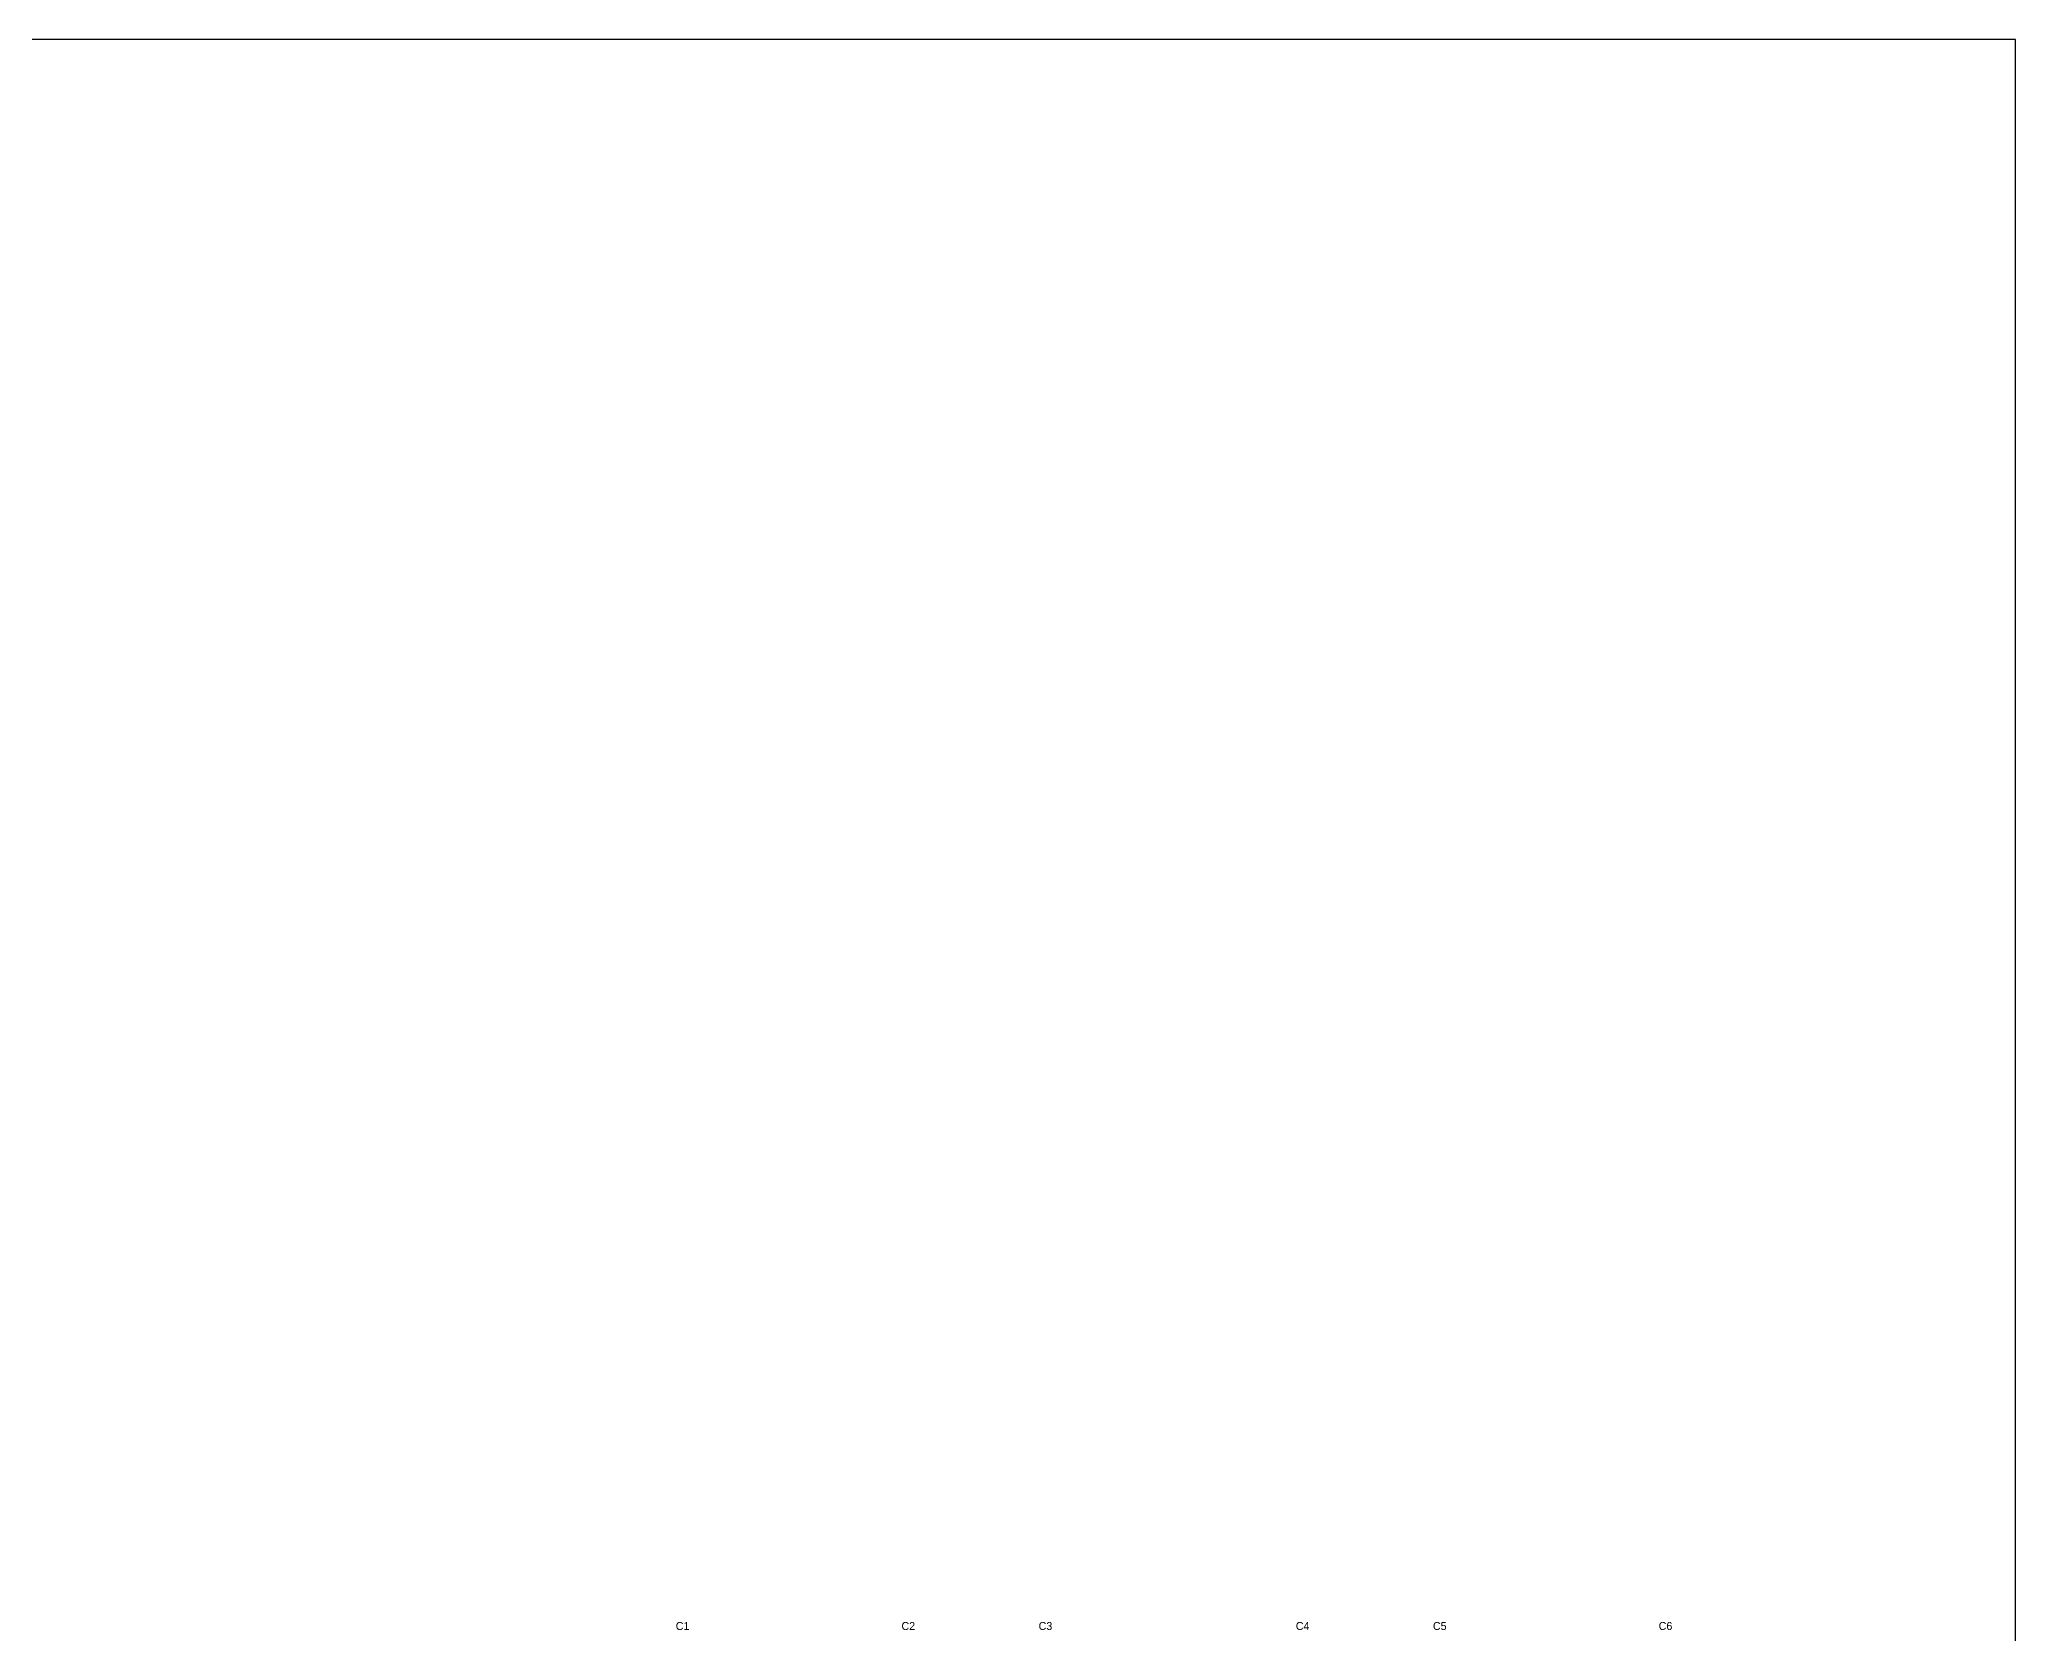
# Model space of a CAD drawing. Header units: millimetres. Extents: x -3000 to 93186, y -9700 to 53000.
# Drawn here: x 52679 to 87256, y 25106 to 53000 of the extents above; entities that cross this region are included whole.
import ezdxf

# ---------------------------------------------------------------- set-up
doc = ezdxf.new("R2010")
doc.units = ezdxf.units.MM
doc.layers.add('A-ANNO', color=7, linetype='Continuous', lineweight=25)
doc.layers.add('A-TEXT', color=7, linetype='Continuous', lineweight=18)

msp = doc.modelspace()

# ---------------------------------------------------------------- linework, layer by layer
at = {"layer": 'A-ANNO'}
msp.add_lwpolyline([(-3000, -9700), (87256, -9700), (87256, 53000), (-3000, 53000)], close=True, dxfattribs=at)

# ---------------------------------------------------------------- texts
at = {"layer": 'A-TEXT'}
for s, p in [('C1', (63812, 25167)), ('C2', (67762, 25167)), ('C3', (70162, 25167)), ('C4', (74662, 25167)), ('C5', (77062, 25167)), ('C6', (81012, 25167))]:
    msp.add_text(s, height=140, dxfattribs=at).set_placement(p)

doc.saveas('drawing.dxf')
